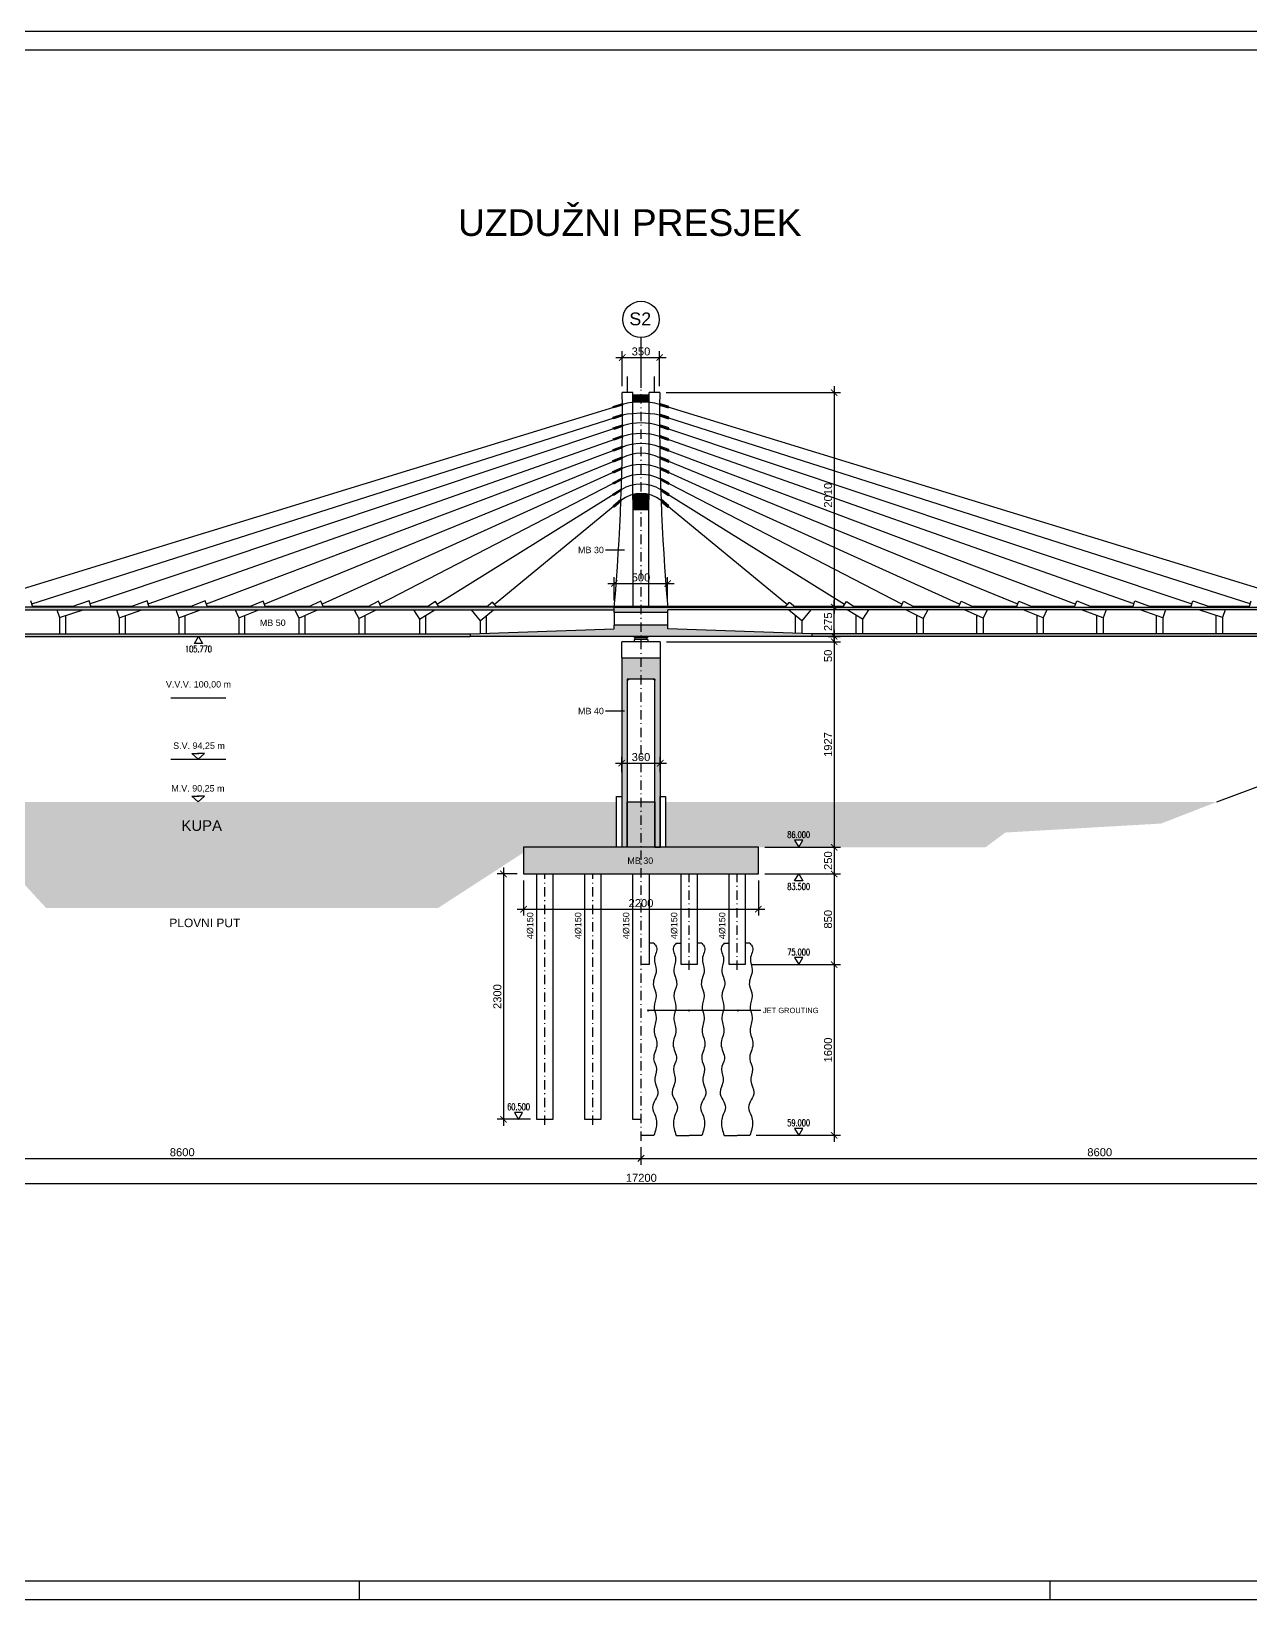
# Model space of a CAD drawing. Header units: millimetres. Extents: x -220 to 32939, y 35 to 22423.
# Drawn here: x 10439 to 21867, y 7723 to 22423 of the extents above; entities that cross this region are included whole.
import ezdxf
from ezdxf.enums import TextEntityAlignment as Align

# ---------------------------------------------------------------- set-up
doc = ezdxf.new("R2010")
doc.units = ezdxf.units.MM
doc.header["$LTSCALE"] = 350
doc.header["$MEASUREMENT"] = 0
doc.header["$PDSIZE"] = 35
doc.linetypes.add('CRTA_TOČKA', pattern=[0.47, 0.25, -0.1, 0.02, -0.1])
doc.layers.add('050', color=132, linetype='Continuous', lineweight=50)
for name, color, linetype in [('BETON', 7, 'Continuous'), ('BETON tanko', 40, 'Continuous'), ('FILE', 8, 'Continuous'), ('KOTE', 9, 'Continuous'), ('Ležajevi', 9, 'Continuous'), ('Nasip', 2, 'Continuous'), ('OSI', 2, 'CRTA_TOČKA'), ('POM', 9, 'Continuous'), ('SRAFURA', 8, 'Continuous'), ('TANKO', 7, 'Continuous'), ('Tekst', 3, 'Continuous'), ('Užad', 2, 'Continuous')]:
    doc.layers.add(name, color=color, linetype=linetype)
doc.styles.add('KOTE', font='ROMANS.shx', dxfattribs={"width": 0.7})
doc.styles.get("Standard").update_dxf_attribs({"font": 'ARIAL.TTF'})
doc.styles.add('TXT', font='ARIAL.TTF')
doc.dimstyles.new('M1-350', dxfattribs={"dimscale": 30, "dimtxt": 2.5, "dimasz": 2, "dimexe": 2, "dimexo": 2, "dimtad": 1, "dimdec": 0, "dimzin": 9, "dimtxsty": 'Standard', "dimblk": 'ARCHTICK', "dimcen": 2.5, "dimdle": 2, "dimadec": 0, "dimazin": 2, "dimtfac": 1, "dimtdec": 0, "dimtmove": 0, "dimatfit": 2, "dimldrblk": 'ARCHTICK', "dimfxl": 0, "dimfrac": 2, "dimarcsym": 0})

# ---------------------------------------------------------------- blocks, each defined once
blk = doc.blocks.new('_ArchTick')
at = {"layer": '050', "color": 0, "const_width": 0.15}
blk.add_lwpolyline([(-0.5, -0.5), (0.5, 0.5)], dxfattribs=at)
blk = doc.blocks.new('*D14')
at = {"layer": 'Defpoints', "color": 0}
for p in [(16333, 15563), (15973, 15418), (16333, 15418)]:
    blk.add_point(p, dxfattribs=at)
at = {"layer": 'KOTE', "color": 0, "lineweight": -2}
for p, q in [((15973, 15478), (15973, 15623)), ((16333, 15478), (16333, 15623)), ((15913, 15563), (16393, 15563))]:
    blk.add_line(p, q, dxfattribs=at)
at = {"layer": 'KOTE', "color": 0, "lineweight": -2, "xscale": 60, "yscale": 60, "zscale": 60, "rotation": 180}
blk.add_blockref('_ArchTick', (15973, 15563), dxfattribs=at)
at = {"layer": 'KOTE', "color": 0, "lineweight": -2, "xscale": 60, "yscale": 60, "zscale": 60}
blk.add_blockref('_ArchTick', (16333, 15563), dxfattribs=at)
at = {"layer": 'KOTE', "color": 0, "insert": (16153, 15620), "char_height": 75, "attachment_point": 5}
blk.add_mtext('360', dxfattribs=at)
blk = doc.blocks.new('*D15')
at = {"layer": 'Defpoints', "color": 0}
for p in [(7553, 14002), (16153, 12025), (16153, 11859)]:
    blk.add_point(p, dxfattribs=at)
at = {"layer": 'KOTE', "color": 0, "lineweight": -2}
for p, q in [((7553, 13942), (7553, 11799)), ((16153, 11965), (16153, 11799)), ((7493, 11859), (16213, 11859))]:
    blk.add_line(p, q, dxfattribs=at)
at = {"layer": 'KOTE', "color": 0, "lineweight": -2, "xscale": 60, "yscale": 60, "zscale": 60, "rotation": 180}
blk.add_blockref('_ArchTick', (7553, 11859), dxfattribs=at)
at = {"layer": 'KOTE', "color": 0, "lineweight": -2, "xscale": 60, "yscale": 60, "zscale": 60}
blk.add_blockref('_ArchTick', (16153, 11859), dxfattribs=at)
at = {"layer": 'KOTE', "color": 0, "insert": (11853, 11916), "char_height": 75, "attachment_point": 5}
blk.add_mtext('8600', dxfattribs=at)
blk = doc.blocks.new('*D16')
at = {"layer": 'Defpoints', "color": 0}
for p in [(24753, 14402), (16153, 12025), (24753, 11859)]:
    blk.add_point(p, dxfattribs=at)
at = {"layer": 'KOTE', "color": 0, "lineweight": -2}
for p, q in [((24753, 14342), (24753, 11799)), ((16153, 11965), (16153, 11799)), ((16093, 11859), (24813, 11859))]:
    blk.add_line(p, q, dxfattribs=at)
at = {"layer": 'KOTE', "color": 0, "lineweight": -2, "xscale": 60, "yscale": 60, "zscale": 60, "rotation": 180}
blk.add_blockref('_ArchTick', (16153, 11859), dxfattribs=at)
at = {"layer": 'KOTE', "color": 0, "lineweight": -2, "xscale": 60, "yscale": 60, "zscale": 60}
blk.add_blockref('_ArchTick', (24753, 11859), dxfattribs=at)
at = {"layer": 'KOTE', "color": 0, "insert": (20453, 11916), "char_height": 75, "attachment_point": 5}
blk.add_mtext('8600', dxfattribs=at)
blk = doc.blocks.new('*D17')
at = {"layer": 'Defpoints', "color": 0}
for p in [(24753, 14402), (7553, 14002), (7553, 11619)]:
    blk.add_point(p, dxfattribs=at)
at = {"layer": 'KOTE', "color": 0, "lineweight": -2}
for p, q in [((24753, 14342), (24753, 11559)), ((7553, 13942), (7553, 11559)), ((24813, 11619), (7493, 11619))]:
    blk.add_line(p, q, dxfattribs=at)
at = {"layer": 'KOTE', "color": 0, "lineweight": -2, "xscale": 60, "yscale": 60, "zscale": 60, "rotation": 180}
blk.add_blockref('_ArchTick', (7553, 11619), dxfattribs=at)
at = {"layer": 'KOTE', "color": 0, "lineweight": -2, "xscale": 60, "yscale": 60, "zscale": 60}
blk.add_blockref('_ArchTick', (24753, 11619), dxfattribs=at)
at = {"layer": 'KOTE', "color": 0, "insert": (16156, 11676), "char_height": 75, "attachment_point": 5}
blk.add_mtext('17200', dxfattribs=at)
blk = doc.blocks.new('*D18')
at = {"layer": 'Defpoints', "color": 0}
for p in [(17964, 17027), (18036, 17027), (18036, 16752)]:
    blk.add_point(p, dxfattribs=at)
at = {"layer": 'KOTE', "color": 0, "lineweight": -2}
for p, q in [((17964, 16692), (17964, 17087)), ((17976, 17027), (17904, 17027)), ((17976, 16752), (17904, 16752))]:
    blk.add_line(p, q, dxfattribs=at)
at = {"layer": 'KOTE', "color": 0, "lineweight": -2, "xscale": 60, "yscale": 60, "zscale": 60}
for p, rotation in [((17964, 17027), 90), ((17964, 16752), 270)]:
    blk.add_blockref('_ArchTick', p, dxfattribs=dict(at, rotation=rotation))
at = {"layer": 'KOTE', "color": 0, "insert": (17907, 16889), "char_height": 75, "attachment_point": 5, "rotation": 90}
blk.add_mtext('275', dxfattribs=at)
blk = doc.blocks.new('*D21')
at = {"layer": 'Defpoints', "color": 0}
for p in [(16328, 19365), (15978, 19037), (16328, 19037)]:
    blk.add_point(p, dxfattribs=at)
at = {"layer": 'KOTE', "color": 0, "lineweight": -2}
for p, q in [((15978, 19097), (15978, 19425)), ((16328, 19097), (16328, 19425)), ((15918, 19365), (16388, 19365))]:
    blk.add_line(p, q, dxfattribs=at)
at = {"layer": 'KOTE', "color": 0, "lineweight": -2, "xscale": 60, "yscale": 60, "zscale": 60, "rotation": 180}
blk.add_blockref('_ArchTick', (15978, 19365), dxfattribs=at)
at = {"layer": 'KOTE', "color": 0, "lineweight": -2, "xscale": 60, "yscale": 60, "zscale": 60}
blk.add_blockref('_ArchTick', (16328, 19365), dxfattribs=at)
at = {"layer": 'KOTE', "color": 0, "insert": (16153, 19422), "char_height": 75, "attachment_point": 5}
blk.add_mtext('350', dxfattribs=at)
blk = doc.blocks.new('*D22')
at = {"layer": 'Defpoints', "color": 0}
for p in [(16328, 19037), (16153, 17027), (17964, 17027)]:
    blk.add_point(p, dxfattribs=at)
at = {"layer": 'KOTE', "color": 0, "lineweight": -2}
for p, q in [((16388, 19037), (18024, 19037)), ((17964, 19097), (17964, 16967)), ((16213, 17027), (18024, 17027))]:
    blk.add_line(p, q, dxfattribs=at)
at = {"layer": 'KOTE', "color": 0, "lineweight": -2, "xscale": 60, "yscale": 60, "zscale": 60}
for p, rotation in [((17964, 19037), 90), ((17964, 17027), 270)]:
    blk.add_blockref('_ArchTick', p, dxfattribs=dict(at, rotation=rotation))
at = {"layer": 'KOTE', "color": 0, "insert": (17907, 18075), "char_height": 75, "attachment_point": 5, "rotation": 90}
blk.add_mtext('2010', dxfattribs=at)
blk = doc.blocks.new('*D23')
at = {"layer": 'Defpoints', "color": 0}
for p in [(16403, 17247), (15903, 17027), (16403, 17027)]:
    blk.add_point(p, dxfattribs=at)
at = {"layer": 'KOTE', "color": 0, "lineweight": -2}
for p, q in [((15843, 17247), (16463, 17247)), ((15903, 17087), (15903, 17307)), ((16403, 17087), (16403, 17307))]:
    blk.add_line(p, q, dxfattribs=at)
at = {"layer": 'KOTE', "color": 0, "lineweight": -2, "xscale": 60, "yscale": 60, "zscale": 60, "rotation": 180}
blk.add_blockref('_ArchTick', (15903, 17247), dxfattribs=at)
at = {"layer": 'KOTE', "color": 0, "lineweight": -2, "xscale": 60, "yscale": 60, "zscale": 60}
blk.add_blockref('_ArchTick', (16403, 17247), dxfattribs=at)
at = {"layer": 'KOTE', "color": 0, "insert": (16153, 17304), "char_height": 75, "attachment_point": 5}
blk.add_mtext('500', dxfattribs=at)
blk = doc.blocks.new('A$C2FDF6025')
at = {"layer": 'Ležajevi'}
for p, q in [((-63, 43), (-69, 50)), ((-65, 20), (-65, 0)), ((0, 20), (-65, 20)), ((-58, 43), (-63, 43)), ((-58, 43), (-58, 39)), ((-58, 43), (58, 43)), ((-58, 39), (58, 39)), ((-58, 25), (-58, 20)), ((-58, 25), (58, 25)), ((-54, 25), (-54, 39)), ((65, 20), (0, 20)), ((54, 25), (54, 39)), ((58, 43), (63, 43)), ((58, 43), (58, 39)), ((58, 25), (58, 20)), ((63, 43), (69, 50)), ((65, 20), (65, 0))]:
    blk.add_line(p, q, dxfattribs=at)
blk = doc.blocks.new('*D29')
at = {"layer": 'Defpoints', "color": 0}
for p in [(16333, 16702), (17848, 16752), (17964, 16702)]:
    blk.add_point(p, dxfattribs=at)
at = {"layer": 'KOTE', "color": 0, "lineweight": -2}
for p, q in [((17964, 16812), (17964, 16702)), ((16393, 16702), (18024, 16702)), ((17908, 16752), (18024, 16752)), ((17964, 16702), (17964, 16497))]:
    blk.add_line(p, q, dxfattribs=at)
at = {"layer": 'KOTE', "color": 0, "lineweight": -2, "xscale": 60, "yscale": 60, "zscale": 60}
for p, rotation in [((17964, 16752), 90), ((17964, 16702), 270)]:
    blk.add_blockref('_ArchTick', p, dxfattribs=dict(at, rotation=rotation))
at = {"layer": 'KOTE', "color": 0, "insert": (17907, 16569), "char_height": 75, "attachment_point": 5, "rotation": 90}
blk.add_mtext('50', dxfattribs=at)
blk = doc.blocks.new('*D30')
at = {"layer": 'Defpoints', "color": 0}
for p in [(17493, 16702), (17253, 14775), (17964, 14775)]:
    blk.add_point(p, dxfattribs=at)
at = {"layer": 'POM', "color": 0, "lineweight": -2}
for p, q in [((17964, 16762), (17964, 14715)), ((17553, 16702), (18024, 16702)), ((17313, 14775), (18024, 14775))]:
    blk.add_line(p, q, dxfattribs=at)
at = {"layer": 'POM', "color": 0, "lineweight": -2, "xscale": 60, "yscale": 60, "zscale": 60}
for p, rotation in [((17964, 16702), 90), ((17964, 14775), 270)]:
    blk.add_blockref('_ArchTick', p, dxfattribs=dict(at, rotation=rotation))
at = {"layer": 'POM', "color": 0, "insert": (17907, 15738), "char_height": 75, "attachment_point": 5, "rotation": 90}
blk.add_mtext('1927', dxfattribs=at)
blk = doc.blocks.new('*D31')
at = {"layer": 'Defpoints', "color": 0}
for p in [(17253, 14775), (17253, 14525), (17964, 14525)]:
    blk.add_point(p, dxfattribs=at)
at = {"layer": 'POM', "color": 0, "lineweight": -2}
for p, q in [((17313, 14775), (18024, 14775)), ((17964, 14835), (17964, 14465)), ((17313, 14525), (18024, 14525))]:
    blk.add_line(p, q, dxfattribs=at)
at = {"layer": 'POM', "color": 0, "lineweight": -2, "xscale": 60, "yscale": 60, "zscale": 60}
for p, rotation in [((17964, 14775), 90), ((17964, 14525), 270)]:
    blk.add_blockref('_ArchTick', p, dxfattribs=dict(at, rotation=rotation))
at = {"layer": 'POM', "color": 0, "insert": (17907, 14650), "char_height": 75, "attachment_point": 5, "rotation": 90}
blk.add_mtext('250', dxfattribs=at)
blk = doc.blocks.new('*D32')
at = {"layer": 'Defpoints', "color": 0}
for p in [(17253, 14525), (17128, 13675), (17964, 13675)]:
    blk.add_point(p, dxfattribs=at)
at = {"layer": 'POM', "color": 0, "lineweight": -2}
for p, q in [((17964, 14585), (17964, 13615)), ((17313, 14525), (18024, 14525)), ((17188, 13675), (18024, 13675))]:
    blk.add_line(p, q, dxfattribs=at)
at = {"layer": 'POM', "color": 0, "lineweight": -2, "xscale": 60, "yscale": 60, "zscale": 60}
for p, rotation in [((17964, 14525), 90), ((17964, 13675), 270)]:
    blk.add_blockref('_ArchTick', p, dxfattribs=dict(at, rotation=rotation))
at = {"layer": 'POM', "color": 0, "insert": (17907, 14100), "char_height": 75, "attachment_point": 5, "rotation": 90}
blk.add_mtext('850', dxfattribs=at)
blk = doc.blocks.new('DKOT')
at = {"layer": 'TANKO'}
blk.add_lwpolyline([(0, 0), (0.155, -0.268), (-0.155, -0.268)], close=True, dxfattribs=at)
at = {"layer": 'KOTE', "style": 'KOTE', "width": 0.7}
blk.add_attdef('KOTA', text='', height=0.25, dxfattribs=at).set_placement((0, -0.482), align=Align.MIDDLE)
blk = doc.blocks.new('*D33')
at = {"layer": 'Defpoints', "color": 0}
for p in [(15053, 14525), (17253, 14525), (17253, 14194)]:
    blk.add_point(p, dxfattribs=at)
at = {"layer": 'POM', "color": 0, "lineweight": -2}
for p, q in [((15053, 14465), (15053, 14134)), ((17253, 14465), (17253, 14134)), ((14993, 14194), (17313, 14194))]:
    blk.add_line(p, q, dxfattribs=at)
at = {"layer": 'POM', "color": 0, "lineweight": -2, "xscale": 60, "yscale": 60, "zscale": 60, "rotation": 180}
blk.add_blockref('_ArchTick', (15053, 14194), dxfattribs=at)
at = {"layer": 'POM', "color": 0, "lineweight": -2, "xscale": 60, "yscale": 60, "zscale": 60}
blk.add_blockref('_ArchTick', (17253, 14194), dxfattribs=at)
at = {"layer": 'POM', "color": 0, "insert": (16153, 14251), "char_height": 75, "attachment_point": 5}
blk.add_mtext('2200', dxfattribs=at)
blk = doc.blocks.new('GKOT')
at = {"layer": 'TANKO'}
blk.add_lwpolyline([(0, 0), (0.155, 0.268), (-0.155, 0.268)], close=True, dxfattribs=at)
at = {"layer": 'KOTE', "style": 'KOTE', "width": 0.7}
blk.add_attdef('KOTA', text='', height=0.25, dxfattribs=at).set_placement((0, 0.482), align=Align.MIDDLE)
blk = doc.blocks.new('*D63')
at = {"layer": 'Defpoints', "color": 0}
for p in [(15053, 14525), (14864, 12225), (15178, 12225)]:
    blk.add_point(p, dxfattribs=at)
at = {"layer": 'POM', "color": 0, "lineweight": -2}
for p, q in [((14864, 14585), (14864, 12165)), ((14993, 14525), (14804, 14525)), ((15118, 12225), (14804, 12225))]:
    blk.add_line(p, q, dxfattribs=at)
at = {"layer": 'POM', "color": 0, "lineweight": -2, "xscale": 60, "yscale": 60, "zscale": 60}
for p, rotation in [((14864, 14525), 90), ((14864, 12225), 270)]:
    blk.add_blockref('_ArchTick', p, dxfattribs=dict(at, rotation=rotation))
at = {"layer": 'POM', "color": 0, "insert": (14807, 13375), "char_height": 75, "attachment_point": 5, "rotation": 90}
blk.add_mtext('2300', dxfattribs=at)
blk = doc.blocks.new('*D65')
at = {"layer": 'Defpoints', "color": 0}
for p in [(17128, 13675), (17173, 12075), (17964, 12075)]:
    blk.add_point(p, dxfattribs=at)
at = {"layer": 'POM', "color": 0, "lineweight": -2}
for p, q in [((17188, 13675), (18024, 13675)), ((17964, 13735), (17964, 12015)), ((17233, 12075), (18024, 12075))]:
    blk.add_line(p, q, dxfattribs=at)
at = {"layer": 'POM', "color": 0, "lineweight": -2, "xscale": 60, "yscale": 60, "zscale": 60}
for p, rotation in [((17964, 13675), 90), ((17964, 12075), 270)]:
    blk.add_blockref('_ArchTick', p, dxfattribs=dict(at, rotation=rotation))
at = {"layer": 'POM', "color": 0, "insert": (17907, 12875), "char_height": 75, "attachment_point": 5, "rotation": 90}
blk.add_mtext('1600', dxfattribs=at)
blk = doc.blocks.new('A$C3F87320C')
at = {"layer": 'POM'}
h = blk.add_hatch(color=256, dxfattribs=at)
edge = h.paths.add_edge_path()
edge.add_arc((0, 0), 5.31, 0, 360)
blk.add_circle((0, 0), 5.31, dxfattribs=at)

msp = doc.modelspace()

# ---------------------------------------------------------------- hatches: boundary and pattern name
at = {"layer": 'BETON tanko'}
for points in [[(16078.18, 18951.64), (16228.17, 18951.64), (16228.17, 19011.64), (16078.18, 19011.64)], [(16228.15, 17941.93), (16228.15, 18081.93), (16078.18, 18081.93), (16078.18, 17941.93)], [(15903.18, 17001.64), (15903.18, 17026.64), (7503.14, 17026.64), (7503.14, 16751.64), (7603.14, 16751.64), (7603.14, 16776.64), (7603.14, 17001.64)], [(15903.18, 17001.64), (15903.18, 17026.64), (24803.18, 17026.64), (24803.18, 16751.64), (24703.18, 16751.64), (24703.18, 16776.64), (24703.18, 17001.64), (16403.18, 17001.64), (16403.18, 16976.64), (15903.18, 16976.64)], [(7603.14, 16776.64), (7603.14, 16751.64), (14553.18, 16751.64), (14553.18, 16776.64)], [(17753.18, 16776.64), (17753.18, 16751.63), (14553.18, 16751.64), (14553.18, 16776.64), (15903.18, 16821.21), (15903.18, 16856.21), (16403.18, 16856.21), (16403.18, 16821.21)], [(17753.18, 16776.64), (17753.18, 16751.63), (24703.18, 16751.64), (24703.18, 16776.64)], [(15973.18, 16551.64), (16333.18, 16551.64), (16333.18, 14774.64), (16283.18, 14774.64), (16283.18, 16351.64), (16023.18, 16351.64), (16023.18, 14774.64), (15973.18, 14774.64)], [(16023.18, 16336.64), (16038.18, 16351.64), (16023.18, 16351.64)], [(16283.18, 16336.64), (16268.18, 16351.64), (16283.18, 16351.64)], [(16283.18, 14774.64), (16023.18, 14774.64), (16023.18, 15199.64), (16283.18, 15199.64)]]:
    msp.add_hatch(color=256, dxfattribs=at).paths.add_polyline_path(points)
h = msp.add_hatch(dxfattribs=at)
h.set_pattern_fill('DOTS', color=256, scale=250, style=0)
h.paths.add_polyline_path([(12681.31, 15199.64), (9657.94, 15199.64), (10578.03, 14205.31), (12681.31, 14205.31)])
h.paths.add_polyline_path([(11820.41, 15053.57), (12240.61, 15053.57), (12240.61, 14901.87), (11820.41, 14901.87)], flags=24)
h = msp.add_hatch(dxfattribs=at)
h.set_pattern_fill('DOTS', color=256, scale=250, style=0)
h.paths.add_polyline_path([(12681.31, 14205.31), (14250.34, 14205.31), (15128.18, 14774.64), (15923.18, 14774.64), (15923.18, 15199.64), (12681.31, 15199.64)])
h = msp.add_hatch(dxfattribs=at)
h.set_pattern_fill('DOTS', color=256, scale=250, style=0)
edge = h.paths.add_edge_path(flags=16)
edge.add_line((17631.05, 14774.64), (17668.95, 14840.28))
edge.add_line((17668.95, 14840.28), (17593.16, 14840.28))
h.paths.add_polyline_path([(17509.57, 14846.77), (17752.53, 14846.77), (17752.53, 14938.65), (17509.57, 14938.65)], flags=24)
h.paths.add_polyline_path([(16383.18, 14774.64), (19381.77, 14774.64), (19568.8, 14913.29), (21028.01, 14997.17), (21549.74, 15199.64), (16383.18, 15199.64)])
h = msp.add_hatch(color=256, dxfattribs=at)
h.paths.add_polyline_path([(15053.18, 14524.64), (17253.18, 14524.64), (17253.18, 14774.64), (15053.18, 14774.64)])
h.paths.add_polyline_path([(16010.62, 14694.22), (16272.64, 14694.22), (16272.64, 14602.91), (16010.62, 14602.91)], flags=24)
at = {"layer": 'SRAFURA'}
h = msp.add_hatch(color=256, dxfattribs=at)
h.paths.add_polyline_path([(15980.05, 18934.48), (15980.13, 18918.8), (15896.27, 18893.01), (15891.86, 18907.35)])
h.paths.add_polyline_path([(15980.06, 18718.72), (15897.14, 18690.95), (15892.38, 18705.18), (15980.14, 18734.56)])
h.paths.add_polyline_path([(15980.33, 18818.77), (15896.9, 18792.08), (15892.33, 18806.36), (15980.33, 18834.51)])
h = msp.add_hatch(color=256, dxfattribs=at)
h.paths.add_polyline_path([(16326.3, 18934.48), (16326.23, 18918.8), (16410.08, 18893.01), (16414.49, 18907.35)])
h.paths.add_polyline_path([(16326.29, 18718.72), (16409.21, 18690.95), (16413.97, 18705.18), (16326.21, 18734.56)])
h.paths.add_polyline_path([(16326.02, 18818.77), (16409.45, 18792.08), (16414.02, 18806.36), (16326.02, 18834.51)])
h = msp.add_hatch(color=256, dxfattribs=at)
h.paths.add_polyline_path([(15971.56, 18218.07), (15895.32, 18178.61), (15888.43, 18191.93), (15972.05, 18235.21)])
h.paths.add_polyline_path([(15974.22, 18318.32), (15895.52, 18282.69), (15889.34, 18296.35), (15974.61, 18334.96)])
h.paths.add_polyline_path([(15976.4, 18418.47), (15896.09, 18385.63), (15890.41, 18399.52), (15976.71, 18434.81)])
h.paths.add_polyline_path([(15978.1, 18518.58), (15896.66, 18487.85), (15891.36, 18501.88), (15978.33, 18534.7)])
h.paths.add_polyline_path([(15979.32, 18618.66), (15897.04, 18589.57), (15892.04, 18603.72), (15979.47, 18634.62)])
h = msp.add_hatch(color=256, dxfattribs=at)
h.paths.add_polyline_path([(16334.79, 18218.07), (16411.03, 18178.61), (16417.92, 18191.93), (16334.31, 18235.21)])
h.paths.add_polyline_path([(16332.13, 18318.32), (16410.83, 18282.69), (16417.02, 18296.35), (16331.74, 18334.96)])
h.paths.add_polyline_path([(16329.96, 18418.47), (16410.26, 18385.63), (16415.94, 18399.52), (16329.65, 18434.81)])
h.paths.add_polyline_path([(16328.25, 18518.58), (16409.7, 18487.85), (16414.99, 18501.88), (16328.03, 18534.7)])
h.paths.add_polyline_path([(16327.03, 18618.66), (16409.31, 18589.57), (16414.31, 18603.72), (16326.88, 18634.62)])
h = msp.add_hatch(color=256, dxfattribs=at)
h.paths.add_polyline_path([(15964.76, 18016.6), (15900.5, 17963.58), (15890.95, 17975.15), (15965.53, 18036.68)])
h.paths.add_polyline_path([(15968.41, 18117.62), (15896.29, 18072.68), (15888.36, 18085.41), (15969.01, 18135.66)])
h = msp.add_hatch(color=256, dxfattribs=at)
h.paths.add_polyline_path([(16341.59, 18016.6), (16405.85, 17963.58), (16415.4, 17975.15), (16340.83, 18036.68)])
h.paths.add_polyline_path([(16337.94, 18117.62), (16410.06, 18072.68), (16417.99, 18085.41), (16337.34, 18135.66)])

# ---------------------------------------------------------------- linework, layer by layer
at = {"layer": 'BETON'}
msp.add_line((21549.74, 15199.64), (23632.57, 15977.05), dxfattribs=at)
for points in [[(4159.01, 7722.77), (32938.67, 7722.77), (32938.67, 22422.77), (4159.01, 22422.77)], [(5034.01, 7897.77), (32763.67, 7897.77), (32763.67, 22247.77), (5034.01, 22247.77)]]:
    msp.add_lwpolyline(points, close=True, dxfattribs=at)
at = {"layer": 'BETON tanko'}
for p, q in [((16153.18, 19082.62), (16153.18, 19553.53)), ((16028.18, 19036.64), (16028.18, 19186.64)), ((16278.18, 19036.64), (16278.18, 19186.64)), ((16078.18, 18081.93), (16228.15, 18081.93)), ((16078.18, 18081.93), (16078.18, 17941.93)), ((16228.15, 17941.93), (16228.15, 18081.93)), ((16078.18, 17941.93), (16228.15, 17941.93)), ((10452.79, 17026.64), (10434.29, 17084.45)), ((10979.48, 17084.2), (10807.6, 17026.64)), ((10998.76, 17026.64), (10979.48, 17084.2)), ((11524.01, 17083.87), (11362.12, 17026.64)), ((11544.23, 17026.64), (11524.01, 17083.87)), ((12067.71, 17083.43), (11917.22, 17026.64)), ((12089.14, 17026.64), (12067.71, 17083.43)), ((12610.38, 17082.82), (12473, 17026.64)), ((12633.35, 17026.64), (12610.38, 17082.82)), ((13151.72, 17081.93), (13029.6, 17026.64)), ((13176.76, 17026.64), (13151.72, 17081.93)), ((13691.3, 17080.55), (13587.15, 17026.64)), ((13719.2, 17026.64), (13691.3, 17080.55)), ((14228.47, 17078.16), (14145.79, 17026.64)), ((14260.57, 17026.64), (14228.47, 17078.16)), ((14762.23, 17073.46), (14705.49, 17026.64)), ((14800.86, 17026.64), (14762.23, 17073.46)), ((17505.49, 17026.64), (17544.12, 17073.46)), ((17544.12, 17073.46), (17600.86, 17026.64)), ((18045.78, 17026.64), (18077.88, 17078.16)), ((18077.88, 17078.16), (18160.57, 17026.64)), ((18587.15, 17026.64), (18615.05, 17080.55)), ((18615.05, 17080.55), (18719.2, 17026.64)), ((19129.6, 17026.64), (19154.63, 17081.93)), ((19154.63, 17081.93), (19276.75, 17026.64)), ((19673, 17026.64), (19695.97, 17082.82)), ((19695.97, 17082.82), (19833.35, 17026.64)), ((20217.22, 17026.64), (20238.65, 17083.43)), ((20238.65, 17083.43), (20389.14, 17026.64)), ((20762.12, 17026.64), (20782.35, 17083.87)), ((20782.35, 17083.87), (20944.23, 17026.64)), ((21307.6, 17026.64), (21326.87, 17084.2)), ((21326.87, 17084.2), (21498.75, 17026.64)), ((21853.56, 17026.64), (21872.06, 17084.45)), ((15903.18, 17026.64), (7503.14, 17026.64)), ((7603.14, 17001.64), (15903.18, 17001.64)), ((10678.78, 17001.64), (10703.51, 16927.78)), ((10703.51, 16927.78), (10924.09, 17001.64)), ((10703.51, 16927.78), (10703.51, 16776.64)), ((10762.36, 16776.64), (10762.36, 16947.48)), ((11235.54, 17001.64), (11261.97, 16926.86)), ((11261.97, 16926.86), (11473.51, 17001.64)), ((11261.97, 16926.86), (11261.97, 16776.64)), ((11320.82, 16776.64), (11320.82, 16947.66)), ((11792.87, 17001.64), (11821.54, 16925.66)), ((11821.54, 16925.66), (12022.89, 17001.64)), ((11821.54, 16925.66), (11821.54, 16776.64)), ((11880.39, 16776.64), (11880.39, 16947.87)), ((12350.71, 17001.64), (12382.45, 16924.03)), ((12382.45, 16924.03), (12572.22, 17001.64)), ((12382.45, 16924.03), (12382.45, 16776.64)), ((12441.29, 16776.64), (12441.29, 16948.1)), ((12908.76, 17001.64), (12944.96, 16921.69)), ((12944.96, 16921.69), (13121.54, 17001.64)), ((12944.96, 16921.69), (12944.96, 16776.64)), ((13003.8, 16776.64), (13003.8, 16948.33)), ((13466.17, 17001.64), (13509.42, 16918.07)), ((13509.42, 16918.07), (13670.9, 17001.64)), ((13509.42, 16918.07), (13509.42, 16776.64)), ((13568.27, 16776.64), (13568.27, 16948.53)), ((14020.26, 17001.64), (14076.24, 16911.8)), ((14076.24, 16911.8), (14220.44, 17001.64)), ((14076.24, 16911.8), (14076.24, 16776.64)), ((14135.08, 16776.64), (14135.08, 16948.46)), ((14560.81, 17001.64), (14645.77, 16898.67)), ((14645.77, 16898.67), (14770.56, 17001.64)), ((14704.61, 16782.76), (14704.61, 16947.23)), ((15903.18, 17026.64), (24803.18, 17026.64)), ((15903.18, 17001.64), (15903.18, 17026.64)), ((15903.18, 16976.64), (15903.18, 17001.64)), ((16403.18, 16976.64), (15903.18, 16976.64)), ((15903.18, 16976.64), (15903.18, 16856.21)), ((24703.18, 17001.64), (16403.18, 17001.64)), ((16403.18, 16976.64), (16403.18, 17001.64)), ((16403.18, 16856.21), (16403.18, 16976.64)), ((17660.58, 16898.67), (17535.79, 17001.64)), ((17601.74, 16782.76), (17601.74, 16947.23)), ((17745.54, 17001.64), (17660.58, 16898.67)), ((18230.12, 16911.8), (18085.91, 17001.64)), ((18171.27, 16776.64), (18171.27, 16948.46)), ((18286.09, 17001.64), (18230.12, 16911.8)), ((18230.12, 16911.8), (18230.12, 16776.64)), ((18796.93, 16918.07), (18635.45, 17001.64)), ((18738.08, 16776.64), (18738.08, 16948.53)), ((18840.18, 17001.64), (18796.93, 16918.07)), ((18796.93, 16918.07), (18796.93, 16776.64)), ((19361.39, 16921.69), (19184.81, 17001.64)), ((19302.55, 16776.64), (19302.55, 16948.33)), ((19397.59, 17001.64), (19361.39, 16921.69)), ((19361.39, 16921.69), (19361.39, 16776.64)), ((19923.91, 16924.03), (19734.13, 17001.64)), ((19865.06, 16776.64), (19865.06, 16948.1)), ((19955.64, 17001.64), (19923.91, 16924.03)), ((19923.91, 16924.03), (19923.91, 16776.64)), ((20484.81, 16925.66), (20283.47, 17001.64)), ((20425.96, 16776.64), (20425.96, 16947.87)), ((20513.48, 17001.64), (20484.81, 16925.66)), ((20484.81, 16925.66), (20484.81, 16776.64)), ((21044.38, 16926.86), (20832.84, 17001.64)), ((20985.53, 16776.64), (20985.53, 16947.66)), ((21070.81, 17001.64), (21044.38, 16926.86)), ((21044.38, 16926.86), (21044.38, 16776.64)), ((21602.84, 16927.78), (21382.26, 17001.64)), ((21543.99, 16776.64), (21543.99, 16947.48)), ((21627.57, 17001.64), (21602.84, 16927.78)), ((21602.84, 16927.78), (21602.84, 16776.64)), ((7603.14, 16776.64), (14553.18, 16776.64)), ((14553.18, 16776.64), (15903.18, 16821.21)), ((14553.18, 16776.64), (14553.18, 16751.64)), ((14645.77, 16898.67), (14645.77, 16780.38)), ((16403.18, 16856.21), (15903.18, 16856.21)), ((15903.18, 16821.21), (15903.18, 16856.21)), ((16403.18, 16821.21), (16403.18, 16856.21)), ((17753.18, 16776.64), (16403.18, 16821.21)), ((17660.58, 16898.67), (17660.58, 16780.38)), ((24703.18, 16776.64), (17753.18, 16776.64)), ((17753.18, 16776.64), (17753.18, 16751.63)), ((7603.14, 16751.64), (14553.18, 16751.64)), ((17753.18, 16751.63), (14553.18, 16751.64)), ((16333.18, 16701.64), (15973.18, 16701.64)), ((15973.18, 16551.64), (15973.18, 16701.64)), ((16333.18, 16701.64), (16333.18, 16551.64)), ((24703.18, 16751.64), (17753.18, 16751.63)), ((15973.18, 16551.64), (15973.18, 14774.64)), ((15973.18, 16551.64), (16333.18, 16551.64)), ((16333.18, 16551.64), (16333.18, 14774.64)), ((16283.18, 16351.64), (16023.18, 16351.64)), ((16023.18, 16351.64), (16023.18, 14774.64)), ((16023.18, 16351.64), (16038.18, 16351.64)), ((16023.18, 16351.64), (16023.18, 16336.64)), ((16023.18, 16336.64), (16038.18, 16351.64)), ((16283.18, 16336.64), (16268.18, 16351.64)), ((16283.18, 16351.64), (16268.18, 16351.64)), ((16283.18, 14774.64), (16283.18, 16351.64)), ((16283.18, 16351.64), (16283.18, 16336.64)), ((16023.18, 14774.64), (16023.18, 15199.64)), ((16023.18, 15199.64), (16283.18, 15199.64)), ((16283.18, 15199.64), (16283.18, 14774.64)), ((16023.18, 14774.64), (15973.18, 14774.64)), ((16283.18, 14774.64), (16023.18, 14774.64)), ((16283.18, 14774.64), (16333.18, 14774.64)), ((16078.18, 14524.64), (16228.18, 14524.64)), ((16078.18, 12224.64), (16078.18, 14524.64)), ((16228.18, 14524.64), (16228.18, 13674.64)), ((16483.18, 13874.64), (16528.18, 13874.64)), ((16723.18, 13874.64), (16678.18, 13874.64)), ((16933.18, 13874.64), (16978.18, 13874.64)), ((17173.18, 13874.64), (17128.18, 13874.64)), ((16228.18, 13674.64), (16153.18, 13674.64)), ((16153.18, 12224.64), (16078.18, 12224.64)), ((16273.18, 12074.64), (16153.18, 12074.64)), ((16483.18, 12074.64), (16603.18, 12074.64)), ((16723.18, 12074.64), (16603.18, 12074.64)), ((16933.18, 12074.64), (17053.18, 12074.64)), ((17173.18, 12074.64), (17053.18, 12074.64))]:
    msp.add_line(p, q, dxfattribs=at)
for points in [[(16078.18, 18951.64), (16228.17, 18951.64), (16228.17, 19011.64), (16078.18, 19011.64)], [(15923.18, 15249.64), (15973.18, 15249.64), (15973.18, 14774.64), (15923.18, 14774.64)], [(16333.18, 15249.64), (16383.18, 15249.64), (16383.18, 14774.64), (16333.18, 14774.64)], [(15053.18, 14524.64), (17253.18, 14524.64), (17253.18, 14774.64), (15053.18, 14774.64)], [(15178.18, 14524.64), (15328.18, 14524.64), (15328.18, 12224.64), (15178.18, 12224.64)], [(15628.18, 14524.64), (15778.18, 14524.64), (15778.18, 12224.64), (15628.18, 12224.64)], [(16528.18, 14524.64), (16678.18, 14524.64), (16678.18, 13674.64), (16528.18, 13674.64)], [(16978.18, 14524.64), (17128.18, 14524.64), (17128.18, 13674.64), (16978.18, 13674.64)]]:
    msp.add_lwpolyline(points, close=True, dxfattribs=at)
msp.add_circle((16153.18, 19723.17), 169.64, dxfattribs=at)
for points in [[(16273.18, 13874.64), (16298.65, 13838.59), (16278.57, 13731.58), (16295.3, 13624.58), (16268.53, 13490.83), (16295.3, 13383.82), (16275.22, 13280.16), (16295.3, 13176.5), (16275.22, 13059.47), (16301.99, 12929.06), (16271.87, 12791.96), (16298.65, 12694.99), (16281.91, 12584.64), (16312.03, 12477.64), (16261.84, 12337.19), (16288.61, 12253.6), (16293.15, 12135.33), (16273.18, 12074.64)], [(16723.18, 13874.64), (16748.65, 13838.59), (16728.57, 13731.58), (16745.3, 13624.58), (16718.53, 13490.83), (16745.3, 13383.82), (16725.22, 13280.16), (16745.3, 13176.5), (16725.22, 13059.47), (16751.99, 12929.06), (16721.87, 12791.96), (16748.65, 12694.99), (16731.91, 12584.64), (16762.03, 12477.64), (16711.84, 12337.19), (16738.61, 12253.6), (16743.15, 12135.33), (16723.18, 12074.64)], [(17173.18, 13874.64), (17198.65, 13838.59), (17178.57, 13731.58), (17195.3, 13624.58), (17168.53, 13490.83), (17195.3, 13383.82), (17175.22, 13280.16), (17195.3, 13176.5), (17175.22, 13059.47), (17201.99, 12929.06), (17171.87, 12791.96), (17198.65, 12694.99), (17181.91, 12584.64), (17212.03, 12477.64), (17161.84, 12337.19), (17188.61, 12253.6), (17193.15, 12135.33), (17173.18, 12074.64)]]:
    msp.add_spline(points, degree=3, dxfattribs=at)
for points in [[(16483.18, 13874.64), (16472.61, 13863.01), (16435.98, 13822.69), (16501.27, 13730.08), (16436.55, 13615.82), (16514.96, 13498.73), (16439.08, 13385.82), (16500.98, 13280), (16440.48, 13172.4), (16505.55, 13054.45), (16424.19, 12926.92), (16512.08, 12804.06), (16435.61, 12692.41), (16499.12, 12583.86), (16407.4, 12465.23), (16523.6, 12356.36), (16454.63, 12245.34), (16454.06, 12151.58), (16475.62, 12094.61), (16483.18, 12074.64)], [(16933.18, 13874.64), (16922.61, 13863.01), (16885.98, 13822.69), (16951.27, 13730.08), (16886.55, 13615.82), (16964.96, 13498.73), (16889.08, 13385.82), (16950.98, 13280), (16890.48, 13172.4), (16955.55, 13054.45), (16874.19, 12926.92), (16962.08, 12804.06), (16885.61, 12692.41), (16949.12, 12583.86), (16857.4, 12465.23), (16973.6, 12356.36), (16904.63, 12245.34), (16904.06, 12151.58), (16925.62, 12094.61), (16933.18, 12074.64)]]:
    msp.add_open_spline(points, degree=3, knots=[0, 0, 0, 0, 44.14375568, 153.01481477, 261.31860106, 397.72588729, 508.02763324, 613.61395548, 719.20031279, 837.94525876, 971.075382, 1111.44284883, 1212.04245781, 1323.65116555, 1434.81254258, 1583.9558911, 1671.73457815, 1790.09176466, 1853.98226014, 1853.98226014, 1853.98226014, 1853.98226014], dxfattribs=at)
at = {"layer": 'FILE'}
for p, q in [((13513.67, 7722.77), (13513.67, 7897.77)), ((19988.67, 7722.77), (19988.67, 7897.77))]:
    msp.add_line(p, q, dxfattribs=at)
at = {"layer": 'KOTE'}
for p, q in [((11747.19, 16174.64), (12263.19, 16174.64)), ((11744.67, 15599.64), (12260.67, 15599.64)), ((11942.67, 15654.64), (12007.67, 15654.64)), ((12002.67, 15599.64), (11942.67, 15654.64)), ((12062.67, 15654.64), (11997.67, 15654.64)), ((12002.67, 15599.64), (12062.67, 15654.64)), ((12002.67, 15199.64), (11942.67, 15254.64)), ((11942.67, 15254.64), (12007.67, 15254.64)), ((12002.67, 15199.64), (11942.67, 15254.64)), ((11942.67, 15254.64), (12007.67, 15254.64)), ((12062.67, 15254.64), (11997.67, 15254.64)), ((12062.67, 15254.64), (11997.67, 15254.64)), ((12002.67, 15199.64), (12062.67, 15254.64)), ((12002.67, 15199.64), (12062.67, 15254.64))]:
    msp.add_line(p, q, dxfattribs=at)
at = {"layer": 'OSI'}
for p, q in [((16153.18, 12024.64), (16153.18, 19082.62)), ((15253.18, 12174.64), (15253.18, 14524.64)), ((15703.18, 12174.64), (15703.18, 14524.64)), ((16603.18, 13624.64), (16603.18, 14524.64)), ((17053.18, 13624.64), (17053.18, 14524.64))]:
    msp.add_line(p, q, dxfattribs=at)
at = {"layer": 'POM'}
for p, q in [((15821.14, 17562.19), (15998.34, 17562.19)), ((10450.23, 17034.64), (10831.49, 17034.64)), ((10996.08, 17034.64), (11384.75, 17034.64)), ((11541.41, 17034.64), (11938.42, 17034.64)), ((12086.12, 17034.64), (12492.56, 17034.64)), ((12630.08, 17034.64), (13047.27, 17034.64)), ((13173.13, 17034.64), (13602.61, 17034.64)), ((13715.06, 17034.64), (14158.63, 17034.64)), ((14255.58, 17034.64), (14715.19, 17034.64)), ((14794.26, 17034.64), (17512.09, 17034.64)), ((17591.17, 17034.64), (18050.77, 17034.64)), ((18147.73, 17034.64), (18591.29, 17034.64)), ((18703.74, 17034.64), (19133.22, 17034.64)), ((19259.09, 17034.64), (19676.27, 17034.64)), ((19813.79, 17034.64), (20220.23, 17034.64)), ((20367.93, 17034.64), (20764.94, 17034.64)), ((20921.6, 17034.64), (21310.27, 17034.64)), ((21474.86, 17034.64), (21856.12, 17034.64)), ((15821.14, 16052.67), (15998.34, 16052.67)), ((16273.18, 13874.64), (16228.18, 13874.64)), ((17276.49, 13244.77), (16220.66, 13244.77))]:
    msp.add_line(p, q, dxfattribs=at)
at = {"layer": 'SRAFURA'}
for p, q in [((15891.86, 18907.35), (15980.05, 18934.48)), ((15896.27, 18893.01), (15891.86, 18907.35)), ((15892.33, 18806.36), (15980.33, 18834.51)), ((15980.13, 18918.8), (15896.27, 18893.01)), ((15980.33, 18818.77), (15896.9, 18792.08)), ((15980.05, 18934.48), (15980.13, 18918.8)), ((15980.33, 18834.51), (15980.33, 18818.77)), ((16326.02, 18834.51), (16326.02, 18818.77)), ((16414.02, 18806.36), (16326.02, 18834.51)), ((16326.02, 18818.77), (16409.45, 18792.08)), ((16326.3, 18934.48), (16326.23, 18918.8)), ((16326.23, 18918.8), (16410.08, 18893.01)), ((16414.49, 18907.35), (16326.3, 18934.48)), ((16410.08, 18893.01), (16414.49, 18907.35)), ((15896.9, 18792.08), (15892.33, 18806.36)), ((15892.38, 18705.18), (15980.14, 18734.56)), ((15897.14, 18690.95), (15892.38, 18705.18)), ((15980.06, 18718.72), (15897.14, 18690.95)), ((15980.14, 18734.56), (15980.06, 18718.72)), ((16326.21, 18734.56), (16326.29, 18718.72)), ((16413.97, 18705.18), (16326.21, 18734.56)), ((16326.29, 18718.72), (16409.21, 18690.95)), ((16409.21, 18690.95), (16413.97, 18705.18)), ((16409.45, 18792.08), (16414.02, 18806.36)), ((15891.36, 18501.88), (15978.33, 18534.7)), ((15892.04, 18603.72), (15979.47, 18634.62)), ((15897.04, 18589.57), (15892.04, 18603.72)), ((15979.32, 18618.66), (15897.04, 18589.57)), ((15978.33, 18534.7), (15978.1, 18518.58)), ((15979.47, 18634.62), (15979.32, 18618.66)), ((16326.88, 18634.62), (16327.03, 18618.66)), ((16414.31, 18603.72), (16326.88, 18634.62)), ((16327.03, 18618.66), (16409.31, 18589.57)), ((16328.03, 18534.7), (16328.25, 18518.58)), ((16414.99, 18501.88), (16328.03, 18534.7)), ((16409.31, 18589.57), (16414.31, 18603.72)), ((15890.41, 18399.52), (15976.71, 18434.81)), ((15896.09, 18385.63), (15890.41, 18399.52)), ((15896.66, 18487.85), (15891.36, 18501.88)), ((15976.4, 18418.47), (15896.09, 18385.63)), ((15978.1, 18518.58), (15896.66, 18487.85)), ((15976.71, 18434.81), (15976.4, 18418.47)), ((16328.25, 18518.58), (16409.7, 18487.85)), ((16329.65, 18434.81), (16329.96, 18418.47)), ((16415.94, 18399.52), (16329.65, 18434.81)), ((16329.96, 18418.47), (16410.26, 18385.63)), ((16409.7, 18487.85), (16414.99, 18501.88)), ((16410.26, 18385.63), (16415.94, 18399.52)), ((15888.43, 18191.93), (15972.05, 18235.21)), ((15889.34, 18296.35), (15974.61, 18334.96)), ((15895.52, 18282.69), (15889.34, 18296.35)), ((15974.22, 18318.32), (15895.52, 18282.69)), ((15972.05, 18235.21), (15971.56, 18218.07)), ((15974.61, 18334.96), (15974.22, 18318.32)), ((16331.74, 18334.96), (16332.13, 18318.32)), ((16417.02, 18296.35), (16331.74, 18334.96)), ((16332.13, 18318.32), (16410.83, 18282.69)), ((16334.31, 18235.21), (16334.79, 18218.07)), ((16417.92, 18191.93), (16334.31, 18235.21)), ((16410.83, 18282.69), (16417.02, 18296.35)), ((15888.36, 18085.41), (15969.01, 18135.66)), ((15896.29, 18072.68), (15888.36, 18085.41)), ((15895.32, 18178.61), (15888.43, 18191.93)), ((15971.56, 18218.07), (15895.32, 18178.61)), ((15968.41, 18117.62), (15896.29, 18072.68)), ((15969.01, 18135.66), (15968.41, 18117.62)), ((16334.79, 18218.07), (16411.03, 18178.61)), ((16337.34, 18135.66), (16337.94, 18117.62)), ((16417.99, 18085.41), (16337.34, 18135.66)), ((16337.94, 18117.62), (16410.06, 18072.68)), ((16410.06, 18072.68), (16417.99, 18085.41)), ((16411.03, 18178.61), (16417.92, 18191.93)), ((15890.95, 17975.15), (15965.53, 18036.68)), ((15900.5, 17963.58), (15890.95, 17975.15)), ((15964.76, 18016.6), (15900.5, 17963.58)), ((15965.53, 18036.68), (15964.76, 18016.6)), ((16340.83, 18036.68), (16341.59, 18016.6)), ((16415.4, 17975.15), (16340.83, 18036.68)), ((16341.59, 18016.6), (16405.85, 17963.58)), ((16405.85, 17963.58), (16415.4, 17975.15))]:
    msp.add_line(p, q, dxfattribs=at)
at = {"layer": 'Užad'}
for p, q in [((16078.18, 19036.64), (15978.18, 19036.64)), ((16078.19, 17026.64), (16078.18, 19036.64)), ((16228.12, 17026.64), (16228.18, 19036.64)), ((16328.18, 19036.64), (16228.18, 19036.64)), ((9897.48, 17055.65), (15980.09, 18926.64)), ((10443.54, 17055.55), (15980.33, 18826.64)), ((21862.81, 17055.55), (16326.02, 18826.64)), ((22408.87, 17055.65), (16326.26, 18926.64)), ((15980.1, 18726.64), (10989.12, 17055.42)), ((16326.25, 18726.64), (21317.23, 17055.42)), ((11534.12, 17055.25), (15979.4, 18626.64)), ((15978.21, 18526.64), (12078.42, 17055.04)), ((20772.23, 17055.25), (16326.96, 18626.64)), ((16328.14, 18526.64), (20227.93, 17055.04)), ((12621.86, 17054.73), (15976.55, 18426.64)), ((19684.49, 17054.73), (16329.8, 18426.64)), ((15974.42, 18326.64), (13164.24, 17054.29)), ((16331.94, 18326.64), (19142.11, 17054.29)), ((15971.8, 18226.64), (13705.25, 17053.59)), ((15968.71, 18126.64), (14244.52, 17052.4)), ((16334.55, 18226.64), (18601.1, 17053.59)), ((16337.64, 18126.64), (18061.83, 17052.4)), ((15965.15, 18026.64), (14781.55, 17050.05)), ((16341.2, 18026.64), (17524.8, 17050.05))]:
    msp.add_line(p, q, dxfattribs=at)
for centre, radius, start, end in [((-4532.9, 18795.58), 20512.49, 355.052826, 0.67335), ((36837.09, 18795.45), 20510.33, 179.326231, 184.947328), ((16153.18, 18284.08), 665.46, 74.923935, 105.075916), ((16153.18, 17944.58), 898.83, 78.913269, 101.086731), ((16153.18, 18155.38), 596.9, 73.1449, 106.8551), ((16153.18, 18066.01), 492.74, 69.153749, 110.79846), ((16153.18, 18060.62), 592.1, 72.932461, 107.067539), ((16153.18, 18069.97), 398.01, 63.655526, 116.344474), ((16153.18, 17860.93), 408.22, 63.621294, 116.378706), ((16153.17, 17894), 468.12, 67.52443, 112.448324), ((16153.18, 17785.42), 305.84, 52.062926, 127.93645), ((16153.18, 17818.85), 358.83, 59.065504, 120.940779)]:
    msp.add_arc(centre, radius, start, end, dxfattribs=at)

# ---------------------------------------------------------------- block references
at = {"layer": 'BETON tanko', "xscale": 245, "yscale": 245, "zscale": 245}
for name, p, values in [('GKOT', (17631.05, 14774.64), {'KOTA': '86.000'}), ('DKOT', (17631.05, 14524.64), {'KOTA': '83.500'}), ('GKOT', (17631.05, 13674.64), {'KOTA': '75.000'}), ('GKOT', (15005.79, 12224.64), {'KOTA': '60.500'}), ('GKOT', (17631.05, 12074.64), {'KOTA': '59.000'})]:
    msp.add_blockref(name, p, dxfattribs=at).add_auto_attribs(values)
at = {"layer": 'BETON tanko'}
for p in [(16220.66, 13244.77), (16604.39, 13244.77), (17059.97, 13244.77)]:
    msp.add_blockref('A$C3F87320C', p, dxfattribs=at)
at = {"layer": 'Nasip'}
msp.add_blockref('A$C2FDF6025', (16153.18, 16701.64), dxfattribs=at)
at = {"layer": 'POM', "xscale": 245, "yscale": 245, "zscale": 245}
msp.add_blockref('DKOT', (12005.19, 16751.64), dxfattribs=at).add_auto_attribs({'KOTA': '105.770'})

# ---------------------------------------------------------------- texts
at = {"layer": 'KOTE', "style": 'TXT'}
msp.add_text('JET GROUTING', height=50, dxfattribs=at).set_placement((17296.8, 13220.38))
at = {"layer": 'Tekst', "attachment_point": 1}
for s, insert, char_height, width in [('{\\fArial|b0|i0|c238|p34;UZDUŽNI PRESJEK}', (14437.64, 20755.21), 250, 11564.8671), ('{\\fArial|b0|i0|c238|p34;MB 30}', (15563.09, 17591.7), 60, 10949.0043), ('{\\fArial|b0|i0|c238|p34;MB 50}', (12580.2, 16909.36), 60, 10949.0043), ('{\\fArial|b0|i0|c238|p34;V.V.V. 100,00 m}', (11700.08, 16332.36), 60, 10949.0043), ('{\\fArial|b0|i0|c238|p34;MB 40}', (15563.09, 16082.18), 60, 10949.0043), ('{\\fArial|b0|i0|c238|p34;S.V. 94,25 m}', (11768, 15757.36), 60, 10949.0043), ('{\\fArial|b0|i0|c238|p34;M.V. 90,25 m}', (11751.02, 15357.36), 60, 10949.0043), ('{\\fArial|b0|i0|c238|p34;KUPA}', (11845.41, 15028.57), 100, 415.611), ('{\\fArial|b0|i0|c238|p34;MB 30}', (16025.62, 14679.22), 60, 10949.0043)]:
    msp.add_mtext(s, dxfattribs=dict(at, insert=insert, char_height=char_height, width=width))
at = {"layer": 'Tekst', "attachment_point": 5}
for s, insert, char_height in [('{\\fArial|b0|i0|c238|p34;S2}', (16146.2, 19726.84), 120), ('{\\fArial CE|b0|i0|c238|p34;PLOVNI PUT}', (12064.75, 14065.78), 80)]:
    msp.add_mtext(s, dxfattribs=dict(at, insert=insert, char_height=char_height))
at = {"layer": 'Tekst', "char_height": 60, "width": 10949.0043, "attachment_point": 1, "rotation": 90}
for insert in [(15083.24, 13914.25), (15533.24, 13914.25), (15983.24, 13914.25), (16433.24, 13914.25), (16883.24, 13914.25)]:
    msp.add_mtext('{\\fArial|b0|i0|c238|p34;4%%c150}', dxfattribs=dict(at, insert=insert))

# ---------------------------------------------------------------- dimensions: what is measured, and where the dimension line sits
at = {"layer": 'KOTE'}
for base, p1, p2, picture, middle in [((16328.18, 19365.28), (15978.18, 19036.64), (16328.18, 19036.64), '*D21', (16153.18, 19422.35)), ((16403.18, 17247.31), (15903.18, 17026.64), (16403.18, 17026.64), '*D23', (16153.18, 17304.35)), ((16333.18, 15563.4), (15973.18, 15417.56), (16333.18, 15417.56), '*D14', (16153.18, 15620.47)), ((24753.18, 11859.41), (16153.18, 12024.64), (24753.18, 14401.64), '*D16', (20453.18, 11916.45)), ((16153.18, 11859.41), (7553.14, 14001.64), (16153.18, 12024.64), '*D15', (11853.16, 11916.45))]:
    dim = msp.add_linear_dim(base=base, p1=p1, p2=p2, dimstyle='M1-350', dxfattribs=at)
    dim.commit()
    dim.dimension.update_dxf_attribs({"geometry": picture, "text_midpoint": middle})
for p1, p2, picture, middle in [((16328.18, 19036.64), (16153.18, 17026.64), '*D22', (17963.93, 18074.71)), ((18036.1, 16751.64), (18036.1, 17026.64), '*D18', (17963.93, 16889.14))]:
    dim = msp.add_linear_dim(base=(17963.93, 17026.64), p1=p1, p2=p2, angle=90, dimstyle='M1-350', dxfattribs=at)
    dim.commit()
    dim.dimension.update_dxf_attribs({"geometry": picture, "text_midpoint": middle, "dimtype": 160})
dim = msp.add_linear_dim(base=(17963.93, 16701.64), p1=(17847.73, 16751.63), p2=(16333.18, 16701.64), angle=90, dimstyle='M1-350', dxfattribs=at)
dim.commit()
dim.dimension.update_dxf_attribs({"geometry": '*D29', "text_midpoint": (17906.89, 16569.3)})
dim = msp.add_linear_dim(base=(7553.14, 11618.91), p1=(24753.18, 14401.64), p2=(7553.14, 14001.64), dimstyle='M1-350', dxfattribs=at)
dim.commit()
dim.dimension.update_dxf_attribs({"geometry": '*D17', "text_midpoint": (16155.99, 11618.91), "dimtype": 160})
at = {"layer": 'POM'}
for base, p1, p2, override, picture, middle in [((17963.93, 14774.64), (17493.2, 16701.64), (17253.18, 14774.64), {"dimdec": 1, "dimtmove": 1}, '*D30', (17906.89, 15738.14)), ((17963.93, 14524.64), (17253.18, 14774.64), (17253.18, 14524.64), {"dimtmove": 1}, '*D31', (17906.89, 14649.64)), ((14864.05, 12224.64), (15053.18, 14524.64), (15178.18, 12224.64), {"dimtmove": 1}, '*D63', (14806.98, 13374.64)), ((17963.93, 13674.64), (17253.18, 14524.64), (17128.18, 13674.64), {"dimtmove": 1}, '*D32', (17906.89, 14099.64)), ((17963.93, 12074.64), (17128.18, 13674.64), (17173.18, 12074.64), {"dimtmove": 1}, '*D65', (17906.89, 12874.64))]:
    dim = msp.add_linear_dim(base=base, p1=p1, p2=p2, angle=90, dimstyle='M1-350', override=override, dxfattribs=at)
    dim.commit()
    dim.dimension.update_dxf_attribs({"geometry": picture, "text_midpoint": middle})
dim = msp.add_linear_dim(base=(17253.18, 14193.65), p1=(15053.18, 14524.64), p2=(17253.18, 14524.64), dimstyle='M1-350', override={"dimdec": 1, "dimtmove": 1}, dxfattribs=at)
dim.commit()
dim.dimension.update_dxf_attribs({"geometry": '*D33', "text_midpoint": (16153.18, 14250.7)})

doc.saveas('drawing.dxf')
